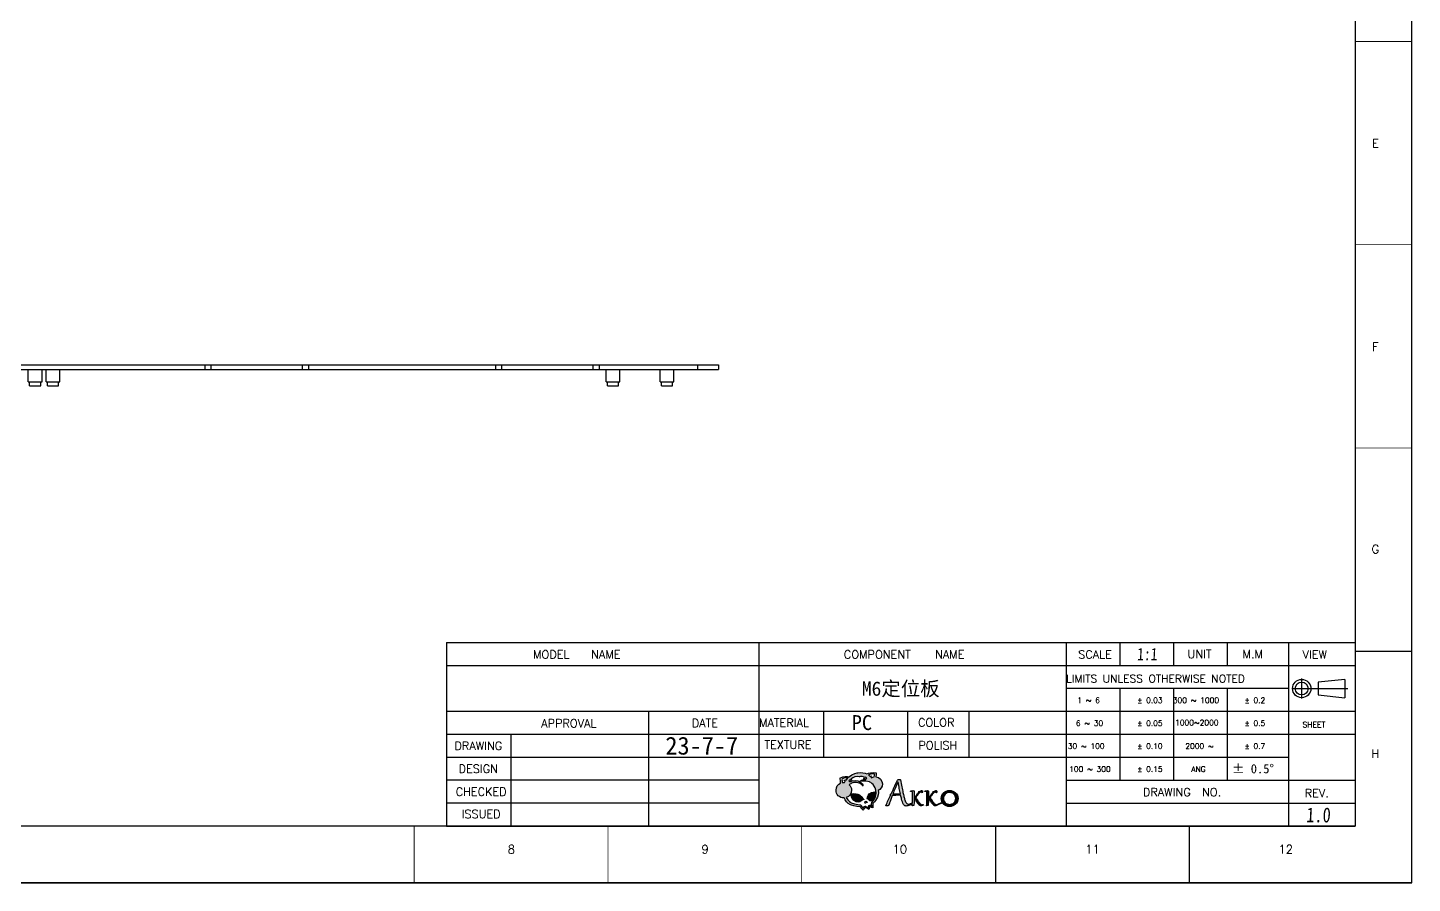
# Model space of a CAD drawing. Header units: millimetres. Extents: x 149 to 838, y -361 to 126.
# Drawn here: x 438 to 838.2, y -360.7 to -113.5 of the extents above; entities that cross this region are included whole.
import ezdxf
from ezdxf.enums import TextEntityAlignment as Align

# ---------------------------------------------------------------- set-up
doc = ezdxf.new("R2010")
doc.units = ezdxf.units.MM
doc.header["$LTSCALE"] = 16.335
doc.layers.get('0').update_dxf_attribs({"linetype": 'CONTINUOUS'})
doc.layers.add('图层1', color=3, linetype='CONTINUOUS')
doc.styles.add('POSITION', font='romanc.shx', dxfattribs={"height": 3})
doc.styles.add('样式 1', font='')
doc.styles.get('样式 1').set_extended_font_data('NSimSun')

msp = doc.modelspace()

# ---------------------------------------------------------------- hatches: boundary and pattern name
at = {"layer": '图层1'}
h = msp.add_hatch(color=256, dxfattribs=at)
h.dxf.hatch_style = 2
edge = h.paths.add_edge_path()
edge.add_spline(control_points=[(683.161, -329.935), (683.285, -329.112), (683.235, -328.733), (683.235, -328.733), (681.884, -328.563), (681.044, -328.775), (680.52, -329.115), (679.866, -328.786), (679.006, -328.577), (677.919, -328.739), (677.919, -328.739), (676.533, -328.891), (675.256, -330.062), (674.71, -329.747), (673.906, -329.672), (672.751, -330.343), (672.751, -330.343), (672.885, -330.494), (672.938, -331.751), (672.152, -332.099), (671.603, -332.885), (671.603, -333.8), (671.603, -335.037), (672.606, -336.04), (673.844, -336.04), (673.893, -336.04), (673.94, -336.036), (673.989, -336.033), (674.243, -336.815), (674.77, -337.62), (675.837, -338.041), (675.837, -338.041), (677.248, -338.661), (678.646, -338.564), (678.646, -338.564), (678.774, -339.087), (679.476, -339.544), (679.476, -339.544), (679.731, -338.956), (680.05, -338.498), (680.05, -338.498), (680.459, -339.152), (681.085, -339.348), (681.085, -339.348), (681.455, -338.237), (681.455, -338.237), (681.455, -338.237), (681.583, -338.825), (682.221, -338.891), (682.221, -338.891), (682.221, -337.649), (682.221, -337.649), (682.221, -337.649), (683.835, -336.342), (683.858, -334.511), (683.858, -334.511), (683.862, -334.266), (683.803, -333.902), (684.526, -333.576), (685.03, -332.85), (685.03, -332.006), (685.03, -330.928), (684.211, -330.042), (683.161, -329.935)], knot_values=[0, 0, 0, 0, 1, 1, 1, 2, 2, 2, 3, 3, 3, 4, 4, 4, 5, 5, 5, 6, 6, 6, 7, 7, 7, 8, 8, 8, 9, 9, 9, 10, 10, 10, 11, 11, 11, 12, 12, 12, 13, 13, 13, 14, 14, 14, 15, 15, 15, 16, 16, 16, 17, 17, 17, 18, 18, 18, 19, 19, 19, 20, 20, 20, 21, 21, 21, 21], degree=3, periodic=0)
edge = h.paths.add_edge_path()
edge.add_spline(control_points=[(680.516, -330.224), (680.343, -330.41), (680.238, -330.601), (680.184, -330.719), (680.019, -330.708), (679.842, -330.71), (679.66, -330.731), (679.792, -330.476), (679.942, -330.26), (680.101, -330.078), (680.233, -330.119), (680.371, -330.167), (680.516, -330.224)], knot_values=[0, 0, 0, 0, 1, 1, 1, 2, 2, 2, 3, 3, 3, 4, 4, 4, 4], degree=3, periodic=0)
edge = h.paths.add_edge_path()
edge.add_spline(control_points=[(682.706, -329.123), (682.738, -329.364), (682.699, -329.689), (682.655, -329.945), (682.378, -329.985), (682.118, -330.079), (681.887, -330.217), (681.825, -330.141), (681.753, -330.057), (681.669, -329.969), (681.772, -329.805), (681.859, -329.705), (681.859, -329.705), (681.7, -329.697), (681.555, -329.706), (681.421, -329.73), (681.296, -329.618), (681.154, -329.504), (680.994, -329.394), (681.865, -328.973), (682.706, -329.123), (682.706, -329.123)], knot_values=[0, 0, 0, 0, 1, 1, 1, 2, 2, 2, 3, 3, 3, 4, 4, 4, 5, 5, 5, 6, 6, 6, 7, 7, 7, 7], degree=3, periodic=0)
edge = h.paths.add_edge_path()
edge.add_spline(control_points=[(676.109, -331.143), (675.984, -331.185), (675.802, -331.256), (675.592, -331.37), (675.573, -331.333), (675.493, -331.193), (675.343, -331.055), (675.472, -330.935), (675.605, -330.817), (675.742, -330.705), (675.869, -330.823), (675.992, -330.968), (676.109, -331.143)], knot_values=[0, 0, 0, 0, 1, 1, 1, 2, 2, 2, 3, 3, 3, 4, 4, 4, 4], degree=3, periodic=0)
edge = h.paths.add_edge_path()
edge.add_spline(control_points=[(673.35, -330.599), (673.35, -330.599), (674.156, -330.045), (675.024, -330.289), (674.886, -330.432), (674.75, -330.588), (674.618, -330.758), (674.408, -330.751), (674.162, -330.796), (673.875, -330.93), (673.875, -330.93), (674.055, -331.064), (674.261, -331.273), (674.202, -331.37), (674.144, -331.469), (674.088, -331.573), (674.008, -331.564), (673.926, -331.559), (673.844, -331.559), (673.694, -331.559), (673.549, -331.574), (673.407, -331.602), (673.358, -331.298), (673.308, -330.883), (673.35, -330.599)], knot_values=[0, 0, 0, 0, 1, 1, 1, 2, 2, 2, 3, 3, 3, 4, 4, 4, 5, 5, 5, 6, 6, 6, 7, 7, 7, 8, 8, 8, 8], degree=3, periodic=0)
edge = h.paths.add_edge_path()
edge.add_spline(control_points=[(683.178, -334.642), (683.178, -334.642), (683.15, -336.317), (681.966, -337.322), (681.966, -337.322), (681.731, -337.888), (682.008, -338.433), (682.008, -338.433), (681.689, -338.433), (681.434, -338.084), (681.434, -338.084), (680.97, -338.215), (680.957, -338.891), (680.957, -338.891), (680.434, -338.738), (680.114, -338.368), (680.114, -338.368), (679.476, -338.433), (679.369, -338.978), (679.369, -338.978), (678.774, -338.302), (678.774, -338.063), (678.774, -338.063), (677.263, -338.019), (676.029, -337.409), (676.029, -337.409), (675.06, -336.959), (674.587, -335.911), (675.459, -335.605), (676.084, -334.776), (676.084, -333.8), (676.084, -333.185), (675.837, -332.628), (675.436, -332.223), (675.68, -332.009), (675.98, -331.816), (676.348, -331.675), (676.348, -331.675), (678.502, -331.105), (679.412, -332.586), (679.412, -332.586), (679.029, -330.629), (676.284, -331.091), (676.284, -331.091), (676.24, -331.101), (676.165, -331.125), (676.098, -330.977), (675.999, -330.793), (675.861, -330.609), (676.635, -330.001), (677.506, -329.584), (678.259, -329.937), (678.259, -329.937), (678.825, -329.757), (679.794, -329.992), (679.637, -330.389), (679.659, -330.722), (679.659, -330.731), (679.235, -330.779), (678.78, -330.933), (678.374, -331.288), (678.374, -331.288), (679.882, -330.989), (681.327, -331.418), (681.327, -331.418), (683.355, -332.299), (683.178, -334.642)], knot_values=[0, 0, 0, 0, 1, 1, 1, 2, 2, 2, 3, 3, 3, 4, 4, 4, 5, 5, 5, 6, 6, 6, 7, 7, 7, 8, 8, 8, 9, 9, 9, 10, 10, 10, 11, 11, 11, 12, 12, 12, 13, 13, 13, 14, 14, 14, 15, 15, 15, 16, 16, 16, 17, 17, 17, 18, 18, 18, 19, 19, 19, 20, 20, 20, 21, 21, 21, 22, 22, 22, 22], degree=3, periodic=0)
h = msp.add_hatch(color=256, dxfattribs=at)
h.dxf.hatch_style = 2
edge = h.paths.add_edge_path()
edge.add_spline(control_points=[(694.191, -334.057), (694.168, -334.015), (694.133, -333.982), (694.086, -333.96), (694.039, -333.939), (693.973, -333.928), (693.89, -333.928), (693.806, -333.928), (693.7, -333.939), (693.575, -333.963), (693.449, -333.985), (693.296, -334.02), (693.115, -334.066), (693.115, -334.066), (693.134, -334.22), (693.134, -334.22), (693.262, -334.201), (693.367, -334.193), (693.449, -334.193), (693.511, -334.193), (693.56, -334.199), (693.6, -334.21), (693.639, -334.222), (693.67, -334.241), (693.692, -334.267), (693.715, -334.293), (693.73, -334.327), (693.738, -334.369), (693.746, -334.41), (693.75, -334.46), (693.75, -334.519), (693.75, -334.819), (693.748, -335.116), (693.743, -335.411), (693.739, -335.705), (693.733, -336.005), (693.724, -336.308), (693.715, -336.613), (693.705, -336.927), (693.693, -337.249), (693.69, -337.333), (693.687, -337.419), (693.684, -337.505), (693.465, -337.578), (692.852, -337.775), (692.785, -337.79), (692.709, -337.808), (692.634, -337.817), (692.56, -337.817), (692.447, -337.817), (692.342, -337.799), (692.246, -337.762), (692.15, -337.724), (692.06, -337.66), (691.974, -337.565), (691.887, -337.472), (691.804, -337.344), (691.724, -337.18), (691.643, -337.016), (691.562, -336.81), (691.482, -336.557), (691.401, -336.306), (691.317, -336.005), (691.23, -335.652), (691.143, -335.301), (691.051, -334.889), (690.953, -334.417), (690.854, -333.944), (690.748, -333.405), (690.634, -332.801), (690.52, -332.197), (690.394, -331.517), (690.257, -330.76), (690.187, -330.73), (690.122, -330.709), (690.061, -330.699), (690, -330.688), (689.938, -330.682), (689.875, -330.682), (689.831, -330.682), (689.787, -330.686), (689.741, -330.692), (689.695, -330.699), (689.651, -330.709), (689.61, -330.725), (689.569, -330.74), (689.53, -330.762), (689.495, -330.789), (689.461, -330.816), (689.433, -330.85), (689.411, -330.891), (689.173, -331.34), (688.899, -331.898), (688.588, -332.566), (688.276, -333.233), (687.921, -334.005), (687.523, -334.881), (687.383, -334.882), (687.314, -334.927), (687.314, -335.014), (687.314, -335.063), (687.336, -335.122), (687.382, -335.195), (687.164, -335.666), (686.939, -336.161), (686.704, -336.677), (686.47, -337.193), (686.222, -337.734), (685.961, -338.301), (685.961, -338.301), (686.007, -338.333), (686.007, -338.333), (686.053, -338.335), (686.103, -338.337), (686.159, -338.338), (686.214, -338.339), (686.261, -338.339), (686.298, -338.339), (686.363, -338.339), (686.425, -338.338), (686.484, -338.334), (686.542, -338.332), (686.597, -338.319), (686.647, -338.299), (686.697, -338.278), (686.744, -338.245), (686.788, -338.2), (686.831, -338.154), (686.87, -338.089), (686.905, -338.007), (686.934, -337.935), (686.964, -337.855), (686.997, -337.767), (687.029, -337.678), (687.067, -337.572), (687.111, -337.451), (687.155, -337.329), (687.205, -337.185), (687.263, -337.021), (687.321, -336.857), (687.389, -336.664), (687.467, -336.441), (687.517, -336.298), (687.576, -336.133), (687.645, -335.945), (687.714, -335.758), (687.791, -335.552), (687.875, -335.327), (688.296, -335.304), (688.703, -335.285), (689.096, -335.27), (689.489, -335.257), (689.887, -335.247), (690.29, -335.243), (690.381, -335.665), (690.468, -336.036), (690.551, -336.355), (690.634, -336.674), (690.714, -336.949), (690.793, -337.18), (690.871, -337.411), (690.949, -337.602), (691.026, -337.756), (691.103, -337.907), (691.183, -338.029), (691.265, -338.119), (691.347, -338.21), (691.431, -338.273), (691.52, -338.311), (691.608, -338.347), (691.702, -338.365), (691.802, -338.365), (691.978, -338.365), (692.181, -338.333), (692.41, -338.268), (692.601, -338.213), (693.301, -337.974), (693.671, -337.825), (693.665, -337.97), (693.659, -338.118), (693.653, -338.271), (693.653, -338.271), (693.687, -338.274), (693.687, -338.274), (693.687, -338.274), (694.129, -338.218), (694.129, -338.218), (694.135, -338.006), (694.142, -337.792), (694.149, -337.574), (694.155, -337.357), (694.162, -337.143), (694.168, -336.932), (694.174, -336.721), (694.181, -336.516), (694.187, -336.316), (694.193, -336.117), (694.199, -335.927), (694.204, -335.748), (694.209, -335.57), (694.214, -335.405), (694.219, -335.253), (694.224, -335.101), (694.227, -334.968), (694.231, -334.852), (694.234, -334.738), (694.236, -334.643), (694.239, -334.57), (694.24, -334.496), (694.241, -334.449), (694.241, -334.428), (694.241, -334.348), (694.239, -334.277), (694.234, -334.215), (694.229, -334.153), (694.214, -334.1), (694.191, -334.057)], knot_values=[0, 0, 0, 0, 1, 1, 1, 2, 2, 2, 3, 3, 3, 4, 4, 4, 5, 5, 5, 6, 6, 6, 7, 7, 7, 8, 8, 8, 9, 9, 9, 10, 10, 10, 11, 11, 11, 12, 12, 12, 13, 13, 13, 14, 14, 14, 15, 15, 15, 16, 16, 16, 17, 17, 17, 18, 18, 18, 19, 19, 19, 20, 20, 20, 21, 21, 21, 22, 22, 22, 23, 23, 23, 24, 24, 24, 25, 25, 25, 26, 26, 26, 27, 27, 27, 28, 28, 28, 29, 29, 29, 30, 30, 30, 31, 31, 31, 32, 32, 32, 33, 33, 33, 34, 34, 34, 35, 35, 35, 36, 36, 36, 37, 37, 37, 38, 38, 38, 39, 39, 39, 40, 40, 40, 41, 41, 41, 42, 42, 42, 43, 43, 43, 44, 44, 44, 45, 45, 45, 46, 46, 46, 47, 47, 47, 48, 48, 48, 49, 49, 49, 50, 50, 50, 51, 51, 51, 52, 52, 52, 53, 53, 53, 54, 54, 54, 55, 55, 55, 56, 56, 56, 57, 57, 57, 58, 58, 58, 59, 59, 59, 60, 60, 60, 61, 61, 61, 62, 62, 62, 63, 63, 63, 64, 64, 64, 65, 65, 65, 66, 66, 66, 67, 67, 67, 68, 68, 68, 69, 69, 69, 70, 70, 70, 71, 71, 71, 72, 72, 72, 72], degree=3, periodic=0)
edge = h.paths.add_edge_path()
edge.add_spline(control_points=[(689.136, -334.856), (688.785, -334.861), (688.423, -334.868), (688.049, -334.877), (688.24, -334.384), (688.459, -333.845), (688.705, -333.26), (688.951, -332.674), (689.231, -332.057), (689.545, -331.407), (689.545, -331.407), (689.564, -331.407), (689.564, -331.407), (689.619, -331.735), (689.674, -332.057), (689.731, -332.374), (689.787, -332.693), (689.843, -332.998), (689.898, -333.29), (689.952, -333.584), (690.006, -333.862), (690.058, -334.124), (690.11, -334.387), (690.159, -334.626), (690.205, -334.841), (689.843, -334.846), (689.487, -334.85), (689.136, -334.856)], knot_values=[0, 0, 0, 0, 1, 1, 1, 2, 2, 2, 3, 3, 3, 4, 4, 4, 5, 5, 5, 6, 6, 6, 7, 7, 7, 8, 8, 8, 9, 9, 9, 9], degree=3, periodic=0)
h = msp.add_hatch(color=256, dxfattribs=at)
h.dxf.hatch_style = 2
edge = h.paths.add_edge_path()
edge.add_spline(control_points=[(679.114, -335.81), (679.114, -335.81), (678.199, -334.415), (675.965, -334.851), (675.965, -334.851), (675.774, -336.594), (677.391, -337.161), (677.391, -337.161), (678.412, -337.509), (679.029, -336.79), (679.029, -336.79), (679.223, -336.521), (679.666, -336.442), (679.666, -336.442), (679.582, -336.398), (679.114, -335.81)], knot_values=[0, 0, 0, 0, 1, 1, 1, 2, 2, 2, 3, 3, 3, 4, 4, 4, 5, 5, 5, 5], degree=3, periodic=0)
h = msp.add_hatch(color=256, dxfattribs=at)
h.dxf.hatch_style = 2
edge = h.paths.add_edge_path()
edge.add_spline(control_points=[(680.826, -335.567), (680.59, -336.194), (680.561, -336.315), (680.561, -336.315), (680.869, -336.352), (681.015, -336.53), (681.015, -336.53), (681.526, -337.183), (682.165, -336.74), (682.165, -336.74), (683.176, -336.025), (682.813, -334.316), (682.813, -334.316), (681.253, -334.098), (680.826, -335.567), (680.826, -335.567)], knot_values=[0, 0, 0, 0, 1, 1, 1, 2, 2, 2, 3, 3, 3, 4, 4, 4, 5, 5, 5, 5], degree=3, periodic=0)
h = msp.add_hatch(color=256, dxfattribs=at)
h.dxf.hatch_style = 2
edge = h.paths.add_edge_path()
edge.add_spline(control_points=[(696.637, -337.974), (696.581, -337.987), (696.529, -337.993), (696.479, -337.993), (696.437, -337.993), (696.396, -337.988), (696.356, -337.978), (696.316, -337.968), (696.275, -337.952), (696.233, -337.928), (696.19, -337.906), (696.146, -337.876), (696.102, -337.839), (696.055, -337.803), (696.007, -337.758), (695.955, -337.706), (695.882, -337.634), (695.804, -337.547), (695.719, -337.446), (695.635, -337.345), (695.54, -337.222), (695.436, -337.076), (695.331, -336.929), (695.215, -336.757), (695.088, -336.558), (694.962, -336.36), (694.82, -336.126), (694.663, -335.858), (694.805, -335.659), (694.943, -335.47), (695.079, -335.292), (695.213, -335.113), (695.344, -334.958), (695.471, -334.823), (695.596, -334.689), (695.717, -334.582), (695.832, -334.504), (695.946, -334.424), (696.054, -334.384), (696.155, -334.384), (696.204, -334.384), (696.255, -334.394), (696.307, -334.414), (696.358, -334.433), (696.408, -334.469), (696.457, -334.521), (696.457, -334.521), (696.472, -334.521), (696.472, -334.521), (696.525, -334.48), (696.566, -334.429), (696.595, -334.369), (696.624, -334.309), (696.638, -334.25), (696.638, -334.19), (696.638, -334.152), (696.632, -334.115), (696.618, -334.08), (696.606, -334.046), (696.584, -334.015), (696.557, -333.988), (696.528, -333.963), (696.494, -333.942), (696.451, -333.926), (696.409, -333.911), (696.359, -333.903), (696.302, -333.903), (696.169, -333.903), (696.033, -333.95), (695.896, -334.043), (695.758, -334.137), (695.613, -334.269), (695.461, -334.438), (695.308, -334.608), (695.146, -334.812), (694.973, -335.05), (694.8, -335.289), (694.612, -335.552), (694.409, -335.84), (694.409, -335.84), (694.271, -336.037), (694.271, -336.037), (694.271, -336.037), (694.269, -336.061), (694.269, -336.061), (694.436, -336.352), (694.589, -336.609), (694.728, -336.831), (694.868, -337.053), (694.994, -337.245), (695.108, -337.408), (695.222, -337.57), (695.324, -337.706), (695.415, -337.813), (695.504, -337.921), (695.584, -338.006), (695.652, -338.069), (695.694, -338.108), (695.733, -338.143), (695.77, -338.171), (695.807, -338.201), (695.844, -338.225), (695.881, -338.245), (695.917, -338.263), (695.955, -338.278), (695.993, -338.288), (696.03, -338.298), (696.071, -338.303), (696.113, -338.303), (696.157, -338.303), (696.204, -338.298), (696.255, -338.289), (696.306, -338.279), (696.363, -338.265), (696.424, -338.246), (696.486, -338.226), (696.553, -338.203), (696.628, -338.175), (696.701, -338.148), (696.783, -338.114), (696.873, -338.076), (696.873, -338.076), (696.821, -337.924), (696.821, -337.924), (696.754, -337.945), (696.692, -337.962), (696.637, -337.974)], knot_values=[0, 0, 0, 0, 1, 1, 1, 2, 2, 2, 3, 3, 3, 4, 4, 4, 5, 5, 5, 6, 6, 6, 7, 7, 7, 8, 8, 8, 9, 9, 9, 10, 10, 10, 11, 11, 11, 12, 12, 12, 13, 13, 13, 14, 14, 14, 15, 15, 15, 16, 16, 16, 17, 17, 17, 18, 18, 18, 19, 19, 19, 20, 20, 20, 21, 21, 21, 22, 22, 22, 23, 23, 23, 24, 24, 24, 25, 25, 25, 26, 26, 26, 27, 27, 27, 28, 28, 28, 29, 29, 29, 30, 30, 30, 31, 31, 31, 32, 32, 32, 33, 33, 33, 34, 34, 34, 35, 35, 35, 36, 36, 36, 37, 37, 37, 38, 38, 38, 39, 39, 39, 40, 40, 40, 41, 41, 41, 42, 42, 42, 42], degree=3, periodic=0)
h = msp.add_hatch(color=256, dxfattribs=at)
h.dxf.hatch_style = 2
edge = h.paths.add_edge_path()
edge.add_spline(control_points=[(698.326, -334.057), (698.303, -334.015), (698.268, -333.982), (698.22, -333.96), (698.173, -333.939), (698.108, -333.928), (698.024, -333.928), (697.94, -333.928), (697.835, -333.939), (697.709, -333.963), (697.583, -333.985), (697.43, -334.02), (697.249, -334.066), (697.249, -334.066), (697.268, -334.22), (697.268, -334.22), (697.397, -334.201), (697.502, -334.193), (697.584, -334.193), (697.645, -334.193), (697.695, -334.199), (697.734, -334.21), (697.773, -334.222), (697.804, -334.241), (697.826, -334.267), (697.849, -334.293), (697.864, -334.327), (697.872, -334.369), (697.88, -334.41), (697.884, -334.46), (697.884, -334.519), (697.884, -334.819), (697.882, -335.116), (697.878, -335.411), (697.873, -335.705), (697.867, -336.005), (697.858, -336.308), (697.849, -336.613), (697.839, -336.927), (697.827, -337.249), (697.815, -337.572), (697.802, -337.912), (697.787, -338.271), (697.787, -338.271), (697.821, -338.274), (697.821, -338.274), (697.821, -338.274), (698.263, -338.218), (698.263, -338.218), (698.269, -338.006), (698.276, -337.792), (698.282, -337.574), (698.29, -337.357), (698.296, -337.143), (698.303, -336.932), (698.309, -336.721), (698.315, -336.516), (698.321, -336.316), (698.327, -336.117), (698.333, -335.927), (698.338, -335.748), (698.343, -335.57), (698.348, -335.405), (698.353, -335.253), (698.358, -335.101), (698.362, -334.968), (698.365, -334.852), (698.368, -334.738), (698.371, -334.643), (698.372, -334.57), (698.375, -334.496), (698.375, -334.449), (698.375, -334.428), (698.375, -334.348), (698.373, -334.277), (698.368, -334.215), (698.363, -334.153), (698.349, -334.1), (698.326, -334.057)], knot_values=[0, 0, 0, 0, 1, 1, 1, 2, 2, 2, 3, 3, 3, 4, 4, 4, 5, 5, 5, 6, 6, 6, 7, 7, 7, 8, 8, 8, 9, 9, 9, 10, 10, 10, 11, 11, 11, 12, 12, 12, 13, 13, 13, 14, 14, 14, 15, 15, 15, 16, 16, 16, 17, 17, 17, 18, 18, 18, 19, 19, 19, 20, 20, 20, 21, 21, 21, 22, 22, 22, 23, 23, 23, 24, 24, 24, 25, 25, 25, 26, 26, 26, 26], degree=3, periodic=0)
h = msp.add_hatch(color=256, dxfattribs=at)
h.dxf.hatch_style = 2
edge = h.paths.add_edge_path()
edge.add_spline(control_points=[(700.771, -337.974), (700.715, -337.987), (700.663, -337.993), (700.614, -337.993), (700.571, -337.993), (700.53, -337.988), (700.49, -337.978), (700.45, -337.968), (700.409, -337.952), (700.367, -337.928), (700.325, -337.906), (700.281, -337.876), (700.235, -337.839), (700.19, -337.803), (700.141, -337.758), (700.089, -337.706), (700.017, -337.634), (699.938, -337.547), (699.854, -337.446), (699.769, -337.345), (699.674, -337.222), (699.57, -337.076), (699.465, -336.929), (699.35, -336.757), (699.223, -336.558), (699.096, -336.36), (698.954, -336.126), (698.797, -335.858), (698.939, -335.659), (699.077, -335.47), (699.212, -335.292), (699.347, -335.113), (699.478, -334.958), (699.604, -334.823), (699.731, -334.689), (699.851, -334.582), (699.966, -334.504), (700.08, -334.424), (700.188, -334.384), (700.289, -334.384), (700.338, -334.384), (700.389, -334.394), (700.44, -334.414), (700.492, -334.433), (700.542, -334.469), (700.591, -334.521), (700.591, -334.521), (700.606, -334.521), (700.606, -334.521), (700.659, -334.48), (700.701, -334.429), (700.729, -334.369), (700.758, -334.309), (700.772, -334.25), (700.772, -334.19), (700.772, -334.152), (700.765, -334.115), (700.753, -334.08), (700.739, -334.046), (700.719, -334.015), (700.691, -333.988), (700.663, -333.963), (700.628, -333.942), (700.585, -333.926), (700.543, -333.911), (700.493, -333.903), (700.436, -333.903), (700.303, -333.903), (700.167, -333.95), (700.03, -334.043), (699.892, -334.137), (699.747, -334.269), (699.595, -334.438), (699.442, -334.608), (699.28, -334.812), (699.107, -335.05), (698.934, -335.289), (698.746, -335.552), (698.543, -335.84), (698.543, -335.84), (698.405, -336.037), (698.405, -336.037), (698.405, -336.037), (698.403, -336.061), (698.403, -336.061), (698.57, -336.352), (698.723, -336.609), (698.863, -336.831), (699.002, -337.053), (699.129, -337.245), (699.242, -337.408), (699.357, -337.57), (699.458, -337.706), (699.548, -337.813), (699.639, -337.921), (699.718, -338.006), (699.786, -338.069), (699.828, -338.108), (699.867, -338.143), (699.904, -338.171), (699.941, -338.201), (699.978, -338.225), (700.015, -338.245), (700.051, -338.263), (700.089, -338.278), (700.127, -338.288), (700.165, -338.298), (700.205, -338.303), (700.247, -338.303), (700.291, -338.303), (700.338, -338.298), (700.389, -338.289), (700.44, -338.279), (700.497, -338.265), (700.559, -338.246), (700.62, -338.226), (700.687, -338.203), (700.762, -338.175), (700.836, -338.148), (702.114, -337.51), (702.204, -337.472), (702.204, -337.472), (702.151, -337.319), (702.151, -337.319), (702.084, -337.34), (700.826, -337.962), (700.771, -337.974)], knot_values=[0, 0, 0, 0, 1, 1, 1, 2, 2, 2, 3, 3, 3, 4, 4, 4, 5, 5, 5, 6, 6, 6, 7, 7, 7, 8, 8, 8, 9, 9, 9, 10, 10, 10, 11, 11, 11, 12, 12, 12, 13, 13, 13, 14, 14, 14, 15, 15, 15, 16, 16, 16, 17, 17, 17, 18, 18, 18, 19, 19, 19, 20, 20, 20, 21, 21, 21, 22, 22, 22, 23, 23, 23, 24, 24, 24, 25, 25, 25, 26, 26, 26, 27, 27, 27, 28, 28, 28, 29, 29, 29, 30, 30, 30, 31, 31, 31, 32, 32, 32, 33, 33, 33, 34, 34, 34, 35, 35, 35, 36, 36, 36, 37, 37, 37, 38, 38, 38, 39, 39, 39, 40, 40, 40, 41, 41, 41, 42, 42, 42, 42], degree=3, periodic=0)
h = msp.add_hatch(color=256, dxfattribs=at)
h.dxf.hatch_style = 2
edge = h.paths.add_edge_path()
edge.add_spline(control_points=[(706.167, -334.528), (705.702, -334.087), (705.121, -333.865), (704.423, -333.865), (703.724, -333.865), (703.147, -334.087), (702.69, -334.528), (702.233, -334.971), (702.005, -335.529), (702.005, -336.204), (702.005, -336.862), (702.231, -337.409), (702.685, -337.846), (703.139, -338.283), (703.706, -338.501), (704.387, -338.501), (705.1, -338.501), (705.691, -338.283), (706.16, -337.846), (706.629, -337.409), (706.863, -336.857), (706.863, -336.191), (706.863, -335.525), (706.631, -334.971), (706.167, -334.528)], knot_values=[0, 0, 0, 0, 1, 1, 1, 2, 2, 2, 3, 3, 3, 4, 4, 4, 5, 5, 5, 6, 6, 6, 7, 7, 7, 8, 8, 8, 8], degree=3, periodic=0)
edge = h.paths.add_edge_path()
edge.add_spline(control_points=[(705.691, -337.411), (705.354, -337.741), (704.933, -337.905), (704.429, -337.905), (703.927, -337.905), (703.509, -337.744), (703.175, -337.421), (702.841, -337.097), (702.674, -336.692), (702.674, -336.204), (702.674, -335.702), (702.841, -335.289), (703.173, -334.965), (703.506, -334.642), (703.931, -334.48), (704.449, -334.48), (704.939, -334.48), (705.354, -334.644), (705.691, -334.97), (706.028, -335.297), (706.197, -335.7), (706.197, -336.179), (706.197, -336.67), (706.028, -337.081), (705.691, -337.411)], knot_values=[0, 0, 0, 0, 1, 1, 1, 2, 2, 2, 3, 3, 3, 4, 4, 4, 5, 5, 5, 6, 6, 6, 7, 7, 7, 8, 8, 8, 8], degree=3, periodic=0)

# ---------------------------------------------------------------- linework, layer by layer
for p, q in [((838.037, -360.578), (838.037, 125.705)), ((838.037, -360.578), (838.037, 125.705)), ((821.664, 109.332), (821.664, -344.204)), ((559.072, -291.155), (821.664, -291.155)), ((559.072, -291.155), (559.072, -344.204)), ((649.255, -291.155), (649.255, -344.204)), ((738.112, -291.155), (738.112, -344.204)), ((753.629, -291.155), (753.629, -297.654)), ((769.146, -291.155), (769.146, -297.654)), ((784.662, -291.155), (784.662, -297.654)), ((802.38, -291.155), (802.38, -344.204)), ((821.664, -291.155), (821.664, -344.204)), ((821.664, -293.652), (838.037, -293.652)), ((559.072, -297.787), (821.664, -297.787)), ((818.679, -301.765), (810.974, -302.561)), ((810.974, -302.561), (810.974, -306.274)), ((818.679, -301.765), (818.679, -307.07)), ((802.38, -304.418), (738.112, -304.418)), ((753.629, -304.418), (753.629, -330.942)), ((769.146, -304.418), (769.146, -330.942)), ((784.662, -304.418), (784.662, -330.942)), ((810.974, -306.274), (818.679, -307.07)), ((821.664, -311.049), (559.072, -311.049)), ((617.425, -311.049), (617.425, -344.204)), ((667.967, -311.049), (667.967, -324.311)), ((692.357, -324.311), (692.357, -311.049)), ((710.002, -311.049), (710.002, -324.311)), ((821.664, -317.68), (559.072, -317.68)), ((577.639, -317.68), (577.639, -344.204)), ((802.38, -324.311), (559.072, -324.311)), ((649.255, -324.311), (565.703, -324.311)), ((649.255, -330.942), (559.072, -330.942)), ((738.112, -330.942), (821.664, -330.942)), ((649.255, -337.573), (559.072, -337.573)), ((738.112, -337.573), (821.664, -337.573)), ((821.664, -344.204), (165.92, -344.204)), ((559.072, -344.204), (821.664, -344.204)), ((717.695, -344.204), (717.695, -360.578)), ((773.691, -344.204), (773.691, -360.578)), ((838.037, -360.578), (149.547, -360.578)), ((149.547, -360.578), (838.037, -360.578))]:
    msp.add_line(p, q)
at = {"color": 7, "linetype": 'Continuous'}
for p, q in [((286.651, -210.876), (637.651, -210.876)), ((489.151, -210.876), (489.151, -212.276)), ((490.901, -210.876), (490.901, -212.276)), ((517.401, -212.276), (517.401, -210.876)), ((519.151, -210.876), (519.151, -212.276)), ((573.151, -210.876), (573.151, -212.276)), ((574.901, -210.876), (574.901, -212.276)), ((601.401, -212.276), (601.401, -210.876)), ((603.151, -210.876), (603.151, -212.276)), ((631.651, -212.276), (631.651, -210.876)), ((637.651, -210.876), (637.651, -212.276)), ((286.651, -212.276), (637.651, -212.276)), ((438.151, -215.776), (438.151, -212.276)), ((438.151, -215.776), (442.151, -215.776)), ((438.551, -216.976), (438.551, -215.776)), ((441.751, -216.976), (441.751, -215.776)), ((442.151, -215.776), (442.151, -212.276)), ((443.328, -215.776), (443.328, -212.276)), ((443.328, -215.776), (447.328, -215.776)), ((443.728, -216.976), (443.728, -215.776)), ((446.928, -216.976), (446.928, -215.776)), ((447.328, -215.776), (447.328, -212.276)), ((605.151, -215.776), (605.151, -212.276)), ((605.151, -215.776), (609.151, -215.776)), ((605.551, -216.976), (605.551, -215.776)), ((608.751, -216.976), (608.751, -215.776)), ((609.151, -215.776), (609.151, -212.276)), ((620.755, -215.776), (620.755, -212.276)), ((620.755, -215.776), (624.755, -215.776)), ((621.155, -216.976), (621.155, -215.776)), ((624.355, -216.976), (624.355, -215.776)), ((624.755, -215.776), (624.755, -212.276)), ((438.551, -216.976), (441.751, -216.976)), ((443.728, -216.976), (446.928, -216.976)), ((605.551, -216.976), (608.751, -216.976)), ((621.155, -216.976), (624.355, -216.976))]:
    msp.add_line(p, q, dxfattribs=at)
at = {"ltscale": 0.5}
for p, q in [((806.2, -307.343), (806.2, -301.553)), ((803.357, -304.418), (819.568, -304.418))]:
    msp.add_line(p, q, dxfattribs=at)
at = {"const_width": 0.246}
for points in [[(838.037, -117.436), (821.664, -117.436)], [(821.664, -176.175), (838.037, -176.175)], [(821.664, -234.914), (838.037, -234.914)], [(549.706, -344.204), (549.706, -360.578)], [(605.702, -344.204), (605.702, -360.578)], [(661.698, -344.204), (661.698, -360.578)]]:
    msp.add_lwpolyline(points, dxfattribs=at)
for radius in [2.652, 1.857]:
    msp.add_circle((806.2, -304.418), radius)
at = {"layer": '图层1'}
for points, knots in [([(683.161, -329.935), (683.285, -329.112), (683.235, -328.733), (683.235, -328.733), (681.884, -328.563), (681.044, -328.775), (680.52, -329.115), (679.866, -328.786), (679.006, -328.577), (677.919, -328.739), (677.919, -328.739), (676.533, -328.891), (675.256, -330.062), (674.71, -329.747), (673.906, -329.672), (672.751, -330.343), (672.751, -330.343), (672.885, -330.494), (672.938, -331.751), (672.152, -332.099), (671.603, -332.885), (671.603, -333.8), (671.603, -335.037), (672.606, -336.04), (673.844, -336.04), (673.893, -336.04), (673.94, -336.036), (673.989, -336.033), (674.243, -336.815), (674.77, -337.62), (675.837, -338.041), (675.837, -338.041), (677.248, -338.661), (678.646, -338.564), (678.646, -338.564), (678.774, -339.087), (679.476, -339.544), (679.476, -339.544), (679.731, -338.956), (680.05, -338.498), (680.05, -338.498), (680.459, -339.152), (681.085, -339.348), (681.085, -339.348), (681.455, -338.237), (681.455, -338.237), (681.455, -338.237), (681.583, -338.825), (682.221, -338.891), (682.221, -338.891), (682.221, -337.649), (682.221, -337.649), (682.221, -337.649), (683.835, -336.342), (683.858, -334.511), (683.858, -334.511), (683.862, -334.266), (683.803, -333.902), (684.526, -333.576), (685.03, -332.85), (685.03, -332.006), (685.03, -330.928), (684.211, -330.042), (683.161, -329.935)], [0, 0, 0, 0, 1, 1, 1, 2, 2, 2, 3, 3, 3, 4, 4, 4, 5, 5, 5, 6, 6, 6, 7, 7, 7, 8, 8, 8, 9, 9, 9, 10, 10, 10, 11, 11, 11, 12, 12, 12, 13, 13, 13, 14, 14, 14, 15, 15, 15, 16, 16, 16, 17, 17, 17, 18, 18, 18, 19, 19, 19, 20, 20, 20, 21, 21, 21, 21]), ([(673.35, -330.599), (673.35, -330.599), (674.156, -330.045), (675.024, -330.289), (674.886, -330.432), (674.75, -330.588), (674.618, -330.758), (674.408, -330.751), (674.162, -330.796), (673.875, -330.93), (673.875, -330.93), (674.055, -331.064), (674.261, -331.273), (674.202, -331.37), (674.144, -331.469), (674.088, -331.573), (674.008, -331.564), (673.926, -331.559), (673.844, -331.559), (673.694, -331.559), (673.549, -331.574), (673.407, -331.602), (673.358, -331.298), (673.308, -330.883), (673.35, -330.599)], [0, 0, 0, 0, 1, 1, 1, 2, 2, 2, 3, 3, 3, 4, 4, 4, 5, 5, 5, 6, 6, 6, 7, 7, 7, 8, 8, 8, 8]), ([(683.178, -334.642), (683.178, -334.642), (683.15, -336.317), (681.966, -337.322), (681.966, -337.322), (681.731, -337.888), (682.008, -338.433), (682.008, -338.433), (681.689, -338.433), (681.434, -338.084), (681.434, -338.084), (680.97, -338.215), (680.957, -338.891), (680.957, -338.891), (680.434, -338.738), (680.114, -338.368), (680.114, -338.368), (679.476, -338.433), (679.369, -338.978), (679.369, -338.978), (678.774, -338.302), (678.774, -338.063), (678.774, -338.063), (677.263, -338.019), (676.029, -337.409), (676.029, -337.409), (675.06, -336.959), (674.587, -335.911), (675.459, -335.605), (676.084, -334.776), (676.084, -333.8), (676.084, -333.185), (675.837, -332.628), (675.436, -332.223), (675.68, -332.009), (675.98, -331.816), (676.348, -331.675), (676.348, -331.675), (678.502, -331.105), (679.412, -332.586), (679.412, -332.586), (679.029, -330.629), (676.284, -331.091), (676.284, -331.091), (676.24, -331.101), (676.165, -331.125), (676.098, -330.977), (675.999, -330.793), (675.861, -330.609), (676.635, -330.001), (677.506, -329.584), (678.259, -329.937), (678.259, -329.937), (678.825, -329.757), (679.794, -329.992), (679.637, -330.389), (679.659, -330.722), (679.659, -330.731), (679.235, -330.779), (678.78, -330.933), (678.374, -331.288), (678.374, -331.288), (679.882, -330.989), (681.327, -331.418), (681.327, -331.418), (683.355, -332.299), (683.178, -334.642)], [0, 0, 0, 0, 1, 1, 1, 2, 2, 2, 3, 3, 3, 4, 4, 4, 5, 5, 5, 6, 6, 6, 7, 7, 7, 8, 8, 8, 9, 9, 9, 10, 10, 10, 11, 11, 11, 12, 12, 12, 13, 13, 13, 14, 14, 14, 15, 15, 15, 16, 16, 16, 17, 17, 17, 18, 18, 18, 19, 19, 19, 20, 20, 20, 21, 21, 21, 22, 22, 22, 22]), ([(676.109, -331.143), (675.984, -331.185), (675.802, -331.256), (675.592, -331.37), (675.573, -331.333), (675.493, -331.193), (675.343, -331.055), (675.472, -330.935), (675.605, -330.817), (675.742, -330.705), (675.869, -330.823), (675.992, -330.968), (676.109, -331.143)], [0, 0, 0, 0, 1, 1, 1, 2, 2, 2, 3, 3, 3, 4, 4, 4, 4]), ([(680.516, -330.224), (680.343, -330.41), (680.238, -330.601), (680.184, -330.719), (680.019, -330.708), (679.842, -330.71), (679.66, -330.731), (679.792, -330.476), (679.942, -330.26), (680.101, -330.078), (680.233, -330.119), (680.371, -330.167), (680.516, -330.224)], [0, 0, 0, 0, 1, 1, 1, 2, 2, 2, 3, 3, 3, 4, 4, 4, 4]), ([(682.706, -329.123), (682.738, -329.364), (682.699, -329.689), (682.655, -329.945), (682.378, -329.985), (682.118, -330.079), (681.887, -330.217), (681.825, -330.141), (681.753, -330.057), (681.669, -329.969), (681.772, -329.805), (681.859, -329.705), (681.859, -329.705), (681.7, -329.697), (681.555, -329.706), (681.421, -329.73), (681.296, -329.618), (681.154, -329.504), (680.994, -329.394), (681.865, -328.973), (682.706, -329.123), (682.706, -329.123)], [0, 0, 0, 0, 1, 1, 1, 2, 2, 2, 3, 3, 3, 4, 4, 4, 5, 5, 5, 6, 6, 6, 7, 7, 7, 7]), ([(694.191, -334.057), (694.168, -334.015), (694.133, -333.982), (694.086, -333.96), (694.039, -333.939), (693.973, -333.928), (693.89, -333.928), (693.806, -333.928), (693.7, -333.939), (693.575, -333.963), (693.449, -333.985), (693.296, -334.02), (693.115, -334.066), (693.115, -334.066), (693.134, -334.22), (693.134, -334.22), (693.262, -334.201), (693.367, -334.193), (693.449, -334.193), (693.511, -334.193), (693.56, -334.199), (693.6, -334.21), (693.639, -334.222), (693.67, -334.241), (693.692, -334.267), (693.715, -334.293), (693.73, -334.327), (693.738, -334.369), (693.746, -334.41), (693.75, -334.46), (693.75, -334.519), (693.75, -334.819), (693.748, -335.116), (693.743, -335.411), (693.739, -335.705), (693.733, -336.005), (693.724, -336.308), (693.715, -336.613), (693.705, -336.927), (693.693, -337.249), (693.69, -337.333), (693.687, -337.419), (693.684, -337.505), (693.465, -337.578), (692.852, -337.775), (692.785, -337.79), (692.709, -337.808), (692.634, -337.817), (692.56, -337.817), (692.447, -337.817), (692.342, -337.799), (692.246, -337.762), (692.15, -337.724), (692.06, -337.66), (691.974, -337.565), (691.887, -337.472), (691.804, -337.344), (691.724, -337.18), (691.643, -337.016), (691.562, -336.81), (691.482, -336.557), (691.401, -336.306), (691.317, -336.005), (691.23, -335.652), (691.143, -335.301), (691.051, -334.889), (690.953, -334.417), (690.854, -333.944), (690.748, -333.405), (690.634, -332.801), (690.52, -332.197), (690.394, -331.517), (690.257, -330.76), (690.187, -330.73), (690.122, -330.709), (690.061, -330.699), (690, -330.688), (689.938, -330.682), (689.875, -330.682), (689.831, -330.682), (689.787, -330.686), (689.741, -330.692), (689.695, -330.699), (689.651, -330.709), (689.61, -330.725), (689.569, -330.74), (689.53, -330.762), (689.495, -330.789), (689.461, -330.816), (689.433, -330.85), (689.411, -330.891), (689.173, -331.34), (688.899, -331.898), (688.588, -332.566), (688.276, -333.233), (687.921, -334.005), (687.523, -334.881), (687.383, -334.882), (687.314, -334.927), (687.314, -335.014), (687.314, -335.063), (687.336, -335.122), (687.382, -335.195), (687.164, -335.666), (686.939, -336.161), (686.704, -336.677), (686.47, -337.193), (686.222, -337.734), (685.961, -338.301), (685.961, -338.301), (686.007, -338.333), (686.007, -338.333), (686.053, -338.335), (686.103, -338.337), (686.159, -338.338), (686.214, -338.339), (686.261, -338.339), (686.298, -338.339), (686.363, -338.339), (686.425, -338.338), (686.484, -338.334), (686.542, -338.332), (686.597, -338.319), (686.647, -338.299), (686.697, -338.278), (686.744, -338.245), (686.788, -338.2), (686.831, -338.154), (686.87, -338.089), (686.905, -338.007), (686.934, -337.935), (686.964, -337.855), (686.997, -337.767), (687.029, -337.678), (687.067, -337.572), (687.111, -337.451), (687.155, -337.329), (687.205, -337.185), (687.263, -337.021), (687.321, -336.857), (687.389, -336.664), (687.467, -336.441), (687.517, -336.298), (687.576, -336.133), (687.645, -335.945), (687.714, -335.758), (687.791, -335.552), (687.875, -335.327), (688.296, -335.304), (688.703, -335.285), (689.096, -335.27), (689.489, -335.257), (689.887, -335.247), (690.29, -335.243), (690.381, -335.665), (690.468, -336.036), (690.551, -336.355), (690.634, -336.674), (690.714, -336.949), (690.793, -337.18), (690.871, -337.411), (690.949, -337.602), (691.026, -337.756), (691.103, -337.907), (691.183, -338.029), (691.265, -338.119), (691.347, -338.21), (691.431, -338.273), (691.52, -338.311), (691.608, -338.347), (691.702, -338.365), (691.802, -338.365), (691.978, -338.365), (692.181, -338.333), (692.41, -338.268), (692.601, -338.213), (693.301, -337.974), (693.671, -337.825), (693.665, -337.97), (693.659, -338.118), (693.653, -338.271), (693.653, -338.271), (693.687, -338.274), (693.687, -338.274), (693.687, -338.274), (694.129, -338.218), (694.129, -338.218), (694.135, -338.006), (694.142, -337.792), (694.149, -337.574), (694.155, -337.357), (694.162, -337.143), (694.168, -336.932), (694.174, -336.721), (694.181, -336.516), (694.187, -336.316), (694.193, -336.117), (694.199, -335.927), (694.204, -335.748), (694.209, -335.57), (694.214, -335.405), (694.219, -335.253), (694.224, -335.101), (694.227, -334.968), (694.231, -334.852), (694.234, -334.738), (694.236, -334.643), (694.239, -334.57), (694.24, -334.496), (694.241, -334.449), (694.241, -334.428), (694.241, -334.348), (694.239, -334.277), (694.234, -334.215), (694.229, -334.153), (694.214, -334.1), (694.191, -334.057)], [0, 0, 0, 0, 1, 1, 1, 2, 2, 2, 3, 3, 3, 4, 4, 4, 5, 5, 5, 6, 6, 6, 7, 7, 7, 8, 8, 8, 9, 9, 9, 10, 10, 10, 11, 11, 11, 12, 12, 12, 13, 13, 13, 14, 14, 14, 15, 15, 15, 16, 16, 16, 17, 17, 17, 18, 18, 18, 19, 19, 19, 20, 20, 20, 21, 21, 21, 22, 22, 22, 23, 23, 23, 24, 24, 24, 25, 25, 25, 26, 26, 26, 27, 27, 27, 28, 28, 28, 29, 29, 29, 30, 30, 30, 31, 31, 31, 32, 32, 32, 33, 33, 33, 34, 34, 34, 35, 35, 35, 36, 36, 36, 37, 37, 37, 38, 38, 38, 39, 39, 39, 40, 40, 40, 41, 41, 41, 42, 42, 42, 43, 43, 43, 44, 44, 44, 45, 45, 45, 46, 46, 46, 47, 47, 47, 48, 48, 48, 49, 49, 49, 50, 50, 50, 51, 51, 51, 52, 52, 52, 53, 53, 53, 54, 54, 54, 55, 55, 55, 56, 56, 56, 57, 57, 57, 58, 58, 58, 59, 59, 59, 60, 60, 60, 61, 61, 61, 62, 62, 62, 63, 63, 63, 64, 64, 64, 65, 65, 65, 66, 66, 66, 67, 67, 67, 68, 68, 68, 69, 69, 69, 70, 70, 70, 71, 71, 71, 72, 72, 72, 72]), ([(689.136, -334.856), (688.785, -334.861), (688.423, -334.868), (688.049, -334.877), (688.24, -334.384), (688.459, -333.845), (688.705, -333.26), (688.951, -332.674), (689.231, -332.057), (689.545, -331.407), (689.545, -331.407), (689.564, -331.407), (689.564, -331.407), (689.619, -331.735), (689.674, -332.057), (689.731, -332.374), (689.787, -332.693), (689.843, -332.998), (689.898, -333.29), (689.952, -333.584), (690.006, -333.862), (690.058, -334.124), (690.11, -334.387), (690.159, -334.626), (690.205, -334.841), (689.843, -334.846), (689.487, -334.85), (689.136, -334.856)], [0, 0, 0, 0, 1, 1, 1, 2, 2, 2, 3, 3, 3, 4, 4, 4, 5, 5, 5, 6, 6, 6, 7, 7, 7, 8, 8, 8, 9, 9, 9, 9]), ([(679.114, -335.81), (679.114, -335.81), (678.199, -334.415), (675.965, -334.851), (675.965, -334.851), (675.774, -336.594), (677.391, -337.161), (677.391, -337.161), (678.412, -337.509), (679.029, -336.79), (679.029, -336.79), (679.223, -336.521), (679.666, -336.442), (679.666, -336.442), (679.582, -336.398), (679.114, -335.81)], [0, 0, 0, 0, 1, 1, 1, 2, 2, 2, 3, 3, 3, 4, 4, 4, 5, 5, 5, 5]), ([(680.826, -335.567), (680.59, -336.194), (680.561, -336.315), (680.561, -336.315), (680.869, -336.352), (681.015, -336.53), (681.015, -336.53), (681.526, -337.183), (682.165, -336.74), (682.165, -336.74), (683.176, -336.025), (682.813, -334.316), (682.813, -334.316), (681.253, -334.098), (680.826, -335.567), (680.826, -335.567)], [0, 0, 0, 0, 1, 1, 1, 2, 2, 2, 3, 3, 3, 4, 4, 4, 5, 5, 5, 5]), ([(696.637, -337.974), (696.581, -337.987), (696.529, -337.993), (696.479, -337.993), (696.437, -337.993), (696.396, -337.988), (696.356, -337.978), (696.316, -337.968), (696.275, -337.952), (696.233, -337.928), (696.19, -337.906), (696.146, -337.876), (696.102, -337.839), (696.055, -337.803), (696.007, -337.758), (695.955, -337.706), (695.882, -337.634), (695.804, -337.547), (695.719, -337.446), (695.635, -337.345), (695.54, -337.222), (695.436, -337.076), (695.331, -336.929), (695.215, -336.757), (695.088, -336.558), (694.962, -336.36), (694.82, -336.126), (694.663, -335.858), (694.805, -335.659), (694.943, -335.47), (695.079, -335.292), (695.213, -335.113), (695.344, -334.958), (695.471, -334.823), (695.596, -334.689), (695.717, -334.582), (695.832, -334.504), (695.946, -334.424), (696.054, -334.384), (696.155, -334.384), (696.204, -334.384), (696.255, -334.394), (696.307, -334.414), (696.358, -334.433), (696.408, -334.469), (696.457, -334.521), (696.457, -334.521), (696.472, -334.521), (696.472, -334.521), (696.525, -334.48), (696.566, -334.429), (696.595, -334.369), (696.624, -334.309), (696.638, -334.25), (696.638, -334.19), (696.638, -334.152), (696.632, -334.115), (696.618, -334.08), (696.606, -334.046), (696.584, -334.015), (696.557, -333.988), (696.528, -333.963), (696.494, -333.942), (696.451, -333.926), (696.409, -333.911), (696.359, -333.903), (696.302, -333.903), (696.169, -333.903), (696.033, -333.95), (695.896, -334.043), (695.758, -334.137), (695.613, -334.269), (695.461, -334.438), (695.308, -334.608), (695.146, -334.812), (694.973, -335.05), (694.8, -335.289), (694.612, -335.552), (694.409, -335.84), (694.409, -335.84), (694.271, -336.037), (694.271, -336.037), (694.271, -336.037), (694.269, -336.061), (694.269, -336.061), (694.436, -336.352), (694.589, -336.609), (694.728, -336.831), (694.868, -337.053), (694.994, -337.245), (695.108, -337.408), (695.222, -337.57), (695.324, -337.706), (695.415, -337.813), (695.504, -337.921), (695.584, -338.006), (695.652, -338.069), (695.694, -338.108), (695.733, -338.143), (695.77, -338.171), (695.807, -338.201), (695.844, -338.225), (695.881, -338.245), (695.917, -338.263), (695.955, -338.278), (695.993, -338.288), (696.03, -338.298), (696.071, -338.303), (696.113, -338.303), (696.157, -338.303), (696.204, -338.298), (696.255, -338.289), (696.306, -338.279), (696.363, -338.265), (696.424, -338.246), (696.486, -338.226), (696.553, -338.203), (696.628, -338.175), (696.701, -338.148), (696.783, -338.114), (696.873, -338.076), (696.873, -338.076), (696.821, -337.924), (696.821, -337.924), (696.754, -337.945), (696.692, -337.962), (696.637, -337.974)], [0, 0, 0, 0, 1, 1, 1, 2, 2, 2, 3, 3, 3, 4, 4, 4, 5, 5, 5, 6, 6, 6, 7, 7, 7, 8, 8, 8, 9, 9, 9, 10, 10, 10, 11, 11, 11, 12, 12, 12, 13, 13, 13, 14, 14, 14, 15, 15, 15, 16, 16, 16, 17, 17, 17, 18, 18, 18, 19, 19, 19, 20, 20, 20, 21, 21, 21, 22, 22, 22, 23, 23, 23, 24, 24, 24, 25, 25, 25, 26, 26, 26, 27, 27, 27, 28, 28, 28, 29, 29, 29, 30, 30, 30, 31, 31, 31, 32, 32, 32, 33, 33, 33, 34, 34, 34, 35, 35, 35, 36, 36, 36, 37, 37, 37, 38, 38, 38, 39, 39, 39, 40, 40, 40, 41, 41, 41, 42, 42, 42, 42]), ([(698.326, -334.057), (698.303, -334.015), (698.268, -333.982), (698.22, -333.96), (698.173, -333.939), (698.108, -333.928), (698.024, -333.928), (697.94, -333.928), (697.835, -333.939), (697.709, -333.963), (697.583, -333.985), (697.43, -334.02), (697.249, -334.066), (697.249, -334.066), (697.268, -334.22), (697.268, -334.22), (697.397, -334.201), (697.502, -334.193), (697.584, -334.193), (697.645, -334.193), (697.695, -334.199), (697.734, -334.21), (697.773, -334.222), (697.804, -334.241), (697.826, -334.267), (697.849, -334.293), (697.864, -334.327), (697.872, -334.369), (697.88, -334.41), (697.884, -334.46), (697.884, -334.519), (697.884, -334.819), (697.882, -335.116), (697.878, -335.411), (697.873, -335.705), (697.867, -336.005), (697.858, -336.308), (697.849, -336.613), (697.839, -336.927), (697.827, -337.249), (697.815, -337.572), (697.802, -337.912), (697.787, -338.271), (697.787, -338.271), (697.821, -338.274), (697.821, -338.274), (697.821, -338.274), (698.263, -338.218), (698.263, -338.218), (698.269, -338.006), (698.276, -337.792), (698.282, -337.574), (698.29, -337.357), (698.296, -337.143), (698.303, -336.932), (698.309, -336.721), (698.315, -336.516), (698.321, -336.316), (698.327, -336.117), (698.333, -335.927), (698.338, -335.748), (698.343, -335.57), (698.348, -335.405), (698.353, -335.253), (698.358, -335.101), (698.362, -334.968), (698.365, -334.852), (698.368, -334.738), (698.371, -334.643), (698.372, -334.57), (698.375, -334.496), (698.375, -334.449), (698.375, -334.428), (698.375, -334.348), (698.373, -334.277), (698.368, -334.215), (698.363, -334.153), (698.349, -334.1), (698.326, -334.057)], [0, 0, 0, 0, 1, 1, 1, 2, 2, 2, 3, 3, 3, 4, 4, 4, 5, 5, 5, 6, 6, 6, 7, 7, 7, 8, 8, 8, 9, 9, 9, 10, 10, 10, 11, 11, 11, 12, 12, 12, 13, 13, 13, 14, 14, 14, 15, 15, 15, 16, 16, 16, 17, 17, 17, 18, 18, 18, 19, 19, 19, 20, 20, 20, 21, 21, 21, 22, 22, 22, 23, 23, 23, 24, 24, 24, 25, 25, 25, 26, 26, 26, 26]), ([(700.771, -337.974), (700.715, -337.987), (700.663, -337.993), (700.614, -337.993), (700.571, -337.993), (700.53, -337.988), (700.49, -337.978), (700.45, -337.968), (700.409, -337.952), (700.367, -337.928), (700.325, -337.906), (700.281, -337.876), (700.235, -337.839), (700.19, -337.803), (700.141, -337.758), (700.089, -337.706), (700.017, -337.634), (699.938, -337.547), (699.854, -337.446), (699.769, -337.345), (699.674, -337.222), (699.57, -337.076), (699.465, -336.929), (699.35, -336.757), (699.223, -336.558), (699.096, -336.36), (698.954, -336.126), (698.797, -335.858), (698.939, -335.659), (699.077, -335.47), (699.212, -335.292), (699.347, -335.113), (699.478, -334.958), (699.604, -334.823), (699.731, -334.689), (699.851, -334.582), (699.966, -334.504), (700.08, -334.424), (700.188, -334.384), (700.289, -334.384), (700.338, -334.384), (700.389, -334.394), (700.44, -334.414), (700.492, -334.433), (700.542, -334.469), (700.591, -334.521), (700.591, -334.521), (700.606, -334.521), (700.606, -334.521), (700.659, -334.48), (700.701, -334.429), (700.729, -334.369), (700.758, -334.309), (700.772, -334.25), (700.772, -334.19), (700.772, -334.152), (700.765, -334.115), (700.753, -334.08), (700.739, -334.046), (700.719, -334.015), (700.691, -333.988), (700.663, -333.963), (700.628, -333.942), (700.585, -333.926), (700.543, -333.911), (700.493, -333.903), (700.436, -333.903), (700.303, -333.903), (700.167, -333.95), (700.03, -334.043), (699.892, -334.137), (699.747, -334.269), (699.595, -334.438), (699.442, -334.608), (699.28, -334.812), (699.107, -335.05), (698.934, -335.289), (698.746, -335.552), (698.543, -335.84), (698.543, -335.84), (698.405, -336.037), (698.405, -336.037), (698.405, -336.037), (698.403, -336.061), (698.403, -336.061), (698.57, -336.352), (698.723, -336.609), (698.863, -336.831), (699.002, -337.053), (699.129, -337.245), (699.242, -337.408), (699.357, -337.57), (699.458, -337.706), (699.548, -337.813), (699.639, -337.921), (699.718, -338.006), (699.786, -338.069), (699.828, -338.108), (699.867, -338.143), (699.904, -338.171), (699.941, -338.201), (699.978, -338.225), (700.015, -338.245), (700.051, -338.263), (700.089, -338.278), (700.127, -338.288), (700.165, -338.298), (700.205, -338.303), (700.247, -338.303), (700.291, -338.303), (700.338, -338.298), (700.389, -338.289), (700.44, -338.279), (700.497, -338.265), (700.559, -338.246), (700.62, -338.226), (700.687, -338.203), (700.762, -338.175), (700.836, -338.148), (702.114, -337.51), (702.204, -337.472), (702.204, -337.472), (702.151, -337.319), (702.151, -337.319), (702.084, -337.34), (700.826, -337.962), (700.771, -337.974)], [0, 0, 0, 0, 1, 1, 1, 2, 2, 2, 3, 3, 3, 4, 4, 4, 5, 5, 5, 6, 6, 6, 7, 7, 7, 8, 8, 8, 9, 9, 9, 10, 10, 10, 11, 11, 11, 12, 12, 12, 13, 13, 13, 14, 14, 14, 15, 15, 15, 16, 16, 16, 17, 17, 17, 18, 18, 18, 19, 19, 19, 20, 20, 20, 21, 21, 21, 22, 22, 22, 23, 23, 23, 24, 24, 24, 25, 25, 25, 26, 26, 26, 27, 27, 27, 28, 28, 28, 29, 29, 29, 30, 30, 30, 31, 31, 31, 32, 32, 32, 33, 33, 33, 34, 34, 34, 35, 35, 35, 36, 36, 36, 37, 37, 37, 38, 38, 38, 39, 39, 39, 40, 40, 40, 41, 41, 41, 42, 42, 42, 42]), ([(706.167, -334.528), (705.702, -334.087), (705.121, -333.865), (704.423, -333.865), (703.724, -333.865), (703.147, -334.087), (702.69, -334.528), (702.233, -334.971), (702.005, -335.529), (702.005, -336.204), (702.005, -336.862), (702.231, -337.409), (702.685, -337.846), (703.139, -338.283), (703.706, -338.501), (704.387, -338.501), (705.1, -338.501), (705.691, -338.283), (706.16, -337.846), (706.629, -337.409), (706.863, -336.857), (706.863, -336.191), (706.863, -335.525), (706.631, -334.971), (706.167, -334.528)], [0, 0, 0, 0, 1, 1, 1, 2, 2, 2, 3, 3, 3, 4, 4, 4, 5, 5, 5, 6, 6, 6, 7, 7, 7, 8, 8, 8, 8]), ([(705.691, -337.411), (705.354, -337.741), (704.933, -337.905), (704.429, -337.905), (703.927, -337.905), (703.509, -337.744), (703.175, -337.421), (702.841, -337.097), (702.674, -336.692), (702.674, -336.204), (702.674, -335.702), (702.841, -335.289), (703.173, -334.965), (703.506, -334.642), (703.931, -334.48), (704.449, -334.48), (704.939, -334.48), (705.354, -334.644), (705.691, -334.97), (706.028, -335.297), (706.197, -335.7), (706.197, -336.179), (706.197, -336.67), (706.028, -337.081), (705.691, -337.411)], [0, 0, 0, 0, 1, 1, 1, 2, 2, 2, 3, 3, 3, 4, 4, 4, 5, 5, 5, 6, 6, 6, 7, 7, 7, 8, 8, 8, 8]), ([(679.838, -337.374), (680.05, -337.745), (680.306, -337.374), (680.306, -337.374), (680.645, -337.592), (680.652, -337.244), (680.652, -337.244), (680.169, -336.568), (679.838, -337.374), (679.838, -337.374)], [0, 0, 0, 0, 1, 1, 1, 2, 2, 2, 3, 3, 3, 3])]:
    msp.add_open_spline(points, degree=3, knots=knots, dxfattribs=at)

# ---------------------------------------------------------------- texts
at = {"style": 'POSITION'}
for s, p in [('E', (827.487, -146.889)), ('F', (827.487, -205.693)), ('G', (827.487, -264.136)), ('H', (827.487, -323.225)), ('8', (577.795, -350.857)), ('9', (633.791, -350.857)), ('10', (690.046, -350.857)), ('11', (745.744, -350.857)), ('12', (801.576, -350.857))]:
    msp.add_text(s, height=2.456, dxfattribs=at).set_placement(p, align=Align.MIDDLE_CENTER)
for s, height, p in [('MODEL   NAME', 2.3872, (584.042, -295.769)), ('COMPONENT   NAME', 2.3872, (673.872, -295.769)), ('SCALE', 2.3872, (741.62, -295.773)), ('UNIT', 2.3872, (773.191, -295.64)), ('M.M', 2.3872, (789.095, -295.64)), ('VIEW', 2.3872, (806.455, -295.773)), ('LIMITS UNLESS OTHERWISE NOTED', 2.26784, (738.071, -302.684)), ('1 ~ 6', 1.5915, (741.334, -308.603)), ('%%P 0.03', 1.5915, (758.624, -308.603)), ('300 ~ 1000', 1.5915, (768.949, -308.603)), ('%%P 0.2', 1.5915, (789.657, -308.603)), ('APPROVAL', 2.3872, (586.407, -315.663)), ('DATE', 2.3872, (629.929, -315.606)), ('MATERIAL', 2.3872, (649.361, -315.5)), ('COLOR', 2.3872, (695.3, -315.402)), ('6 ~ 30', 1.5915, (740.929, -315.234)), ('%%P 0.05', 1.5915, (758.624, -315.234)), ('1000~2000', 1.5915, (769.601, -315.054)), ('%%P 0.5', 1.5915, (789.657, -315.234)), ('SHEET', 1.5915, (806.455, -315.666)), ('DRAWING', 2.3872, (561.332, -322.172)), ('TEXTURE', 2.3872, (650.913, -321.85)), ('POLISH', 2.3872, (695.414, -322.033)), ('30 ~ 100', 1.5915, (738.592, -321.865)), ('%%P 0.10', 1.5915, (758.624, -321.865)), ('2000 ~ ', 1.5915, (772.555, -321.865)), ('%%P 0.7', 1.5915, (789.657, -321.865)), ('DESIGN', 2.3872, (562.536, -328.801)), ('100 ~ 300', 1.5915, (738.986, -328.496)), ('%%P 0.15', 1.5915, (758.624, -328.496)), ('ANG', 1.5915, (774.269, -328.496)), ('CHECKED', 2.3872, (561.683, -335.432)), ('DRAWING  NO.', 2.3872, (760.311, -335.56)), ('REV.', 2.3872, (807.071, -335.84)), ('ISSUED', 2.3872, (563.412, -341.884))]:
    msp.add_text(s, height=height, dxfattribs=at).set_placement(p)
msp.add_text('%%P 0.5%%D', height=2.6524).set_placement((786.053, -328.918))
at = {"layer": '图层1', "oblique": 3, "width": 0.8}
for s, height, p in [('1:1', 3.581, (758.577, -296.256)), ('1.0', 4.3102, (807.452, -343.095))]:
    msp.add_text(s, height=height, dxfattribs=at).set_placement(p)
at = {"layer": '图层1', "attachment_point": 1, "style": '样式 1'}
for s, insert, char_height, width in [('M6定位板', (679.086, -302.383), 4.1212, 123.83668), ('23-7-7', (622.289, -318.356), 5.1514, 57.84925)]:
    msp.add_mtext(s, dxfattribs=dict(at, insert=insert, char_height=char_height, width=width))
at = {"layer": '图层1', "insert": (676.145, -312.104), "char_height": 4.31023, "width": 23.3642, "attachment_point": 1}
msp.add_mtext('{\\fNSimSun|b0|i0|c134|p49;PC}', dxfattribs=at)

doc.saveas('drawing.dxf')
